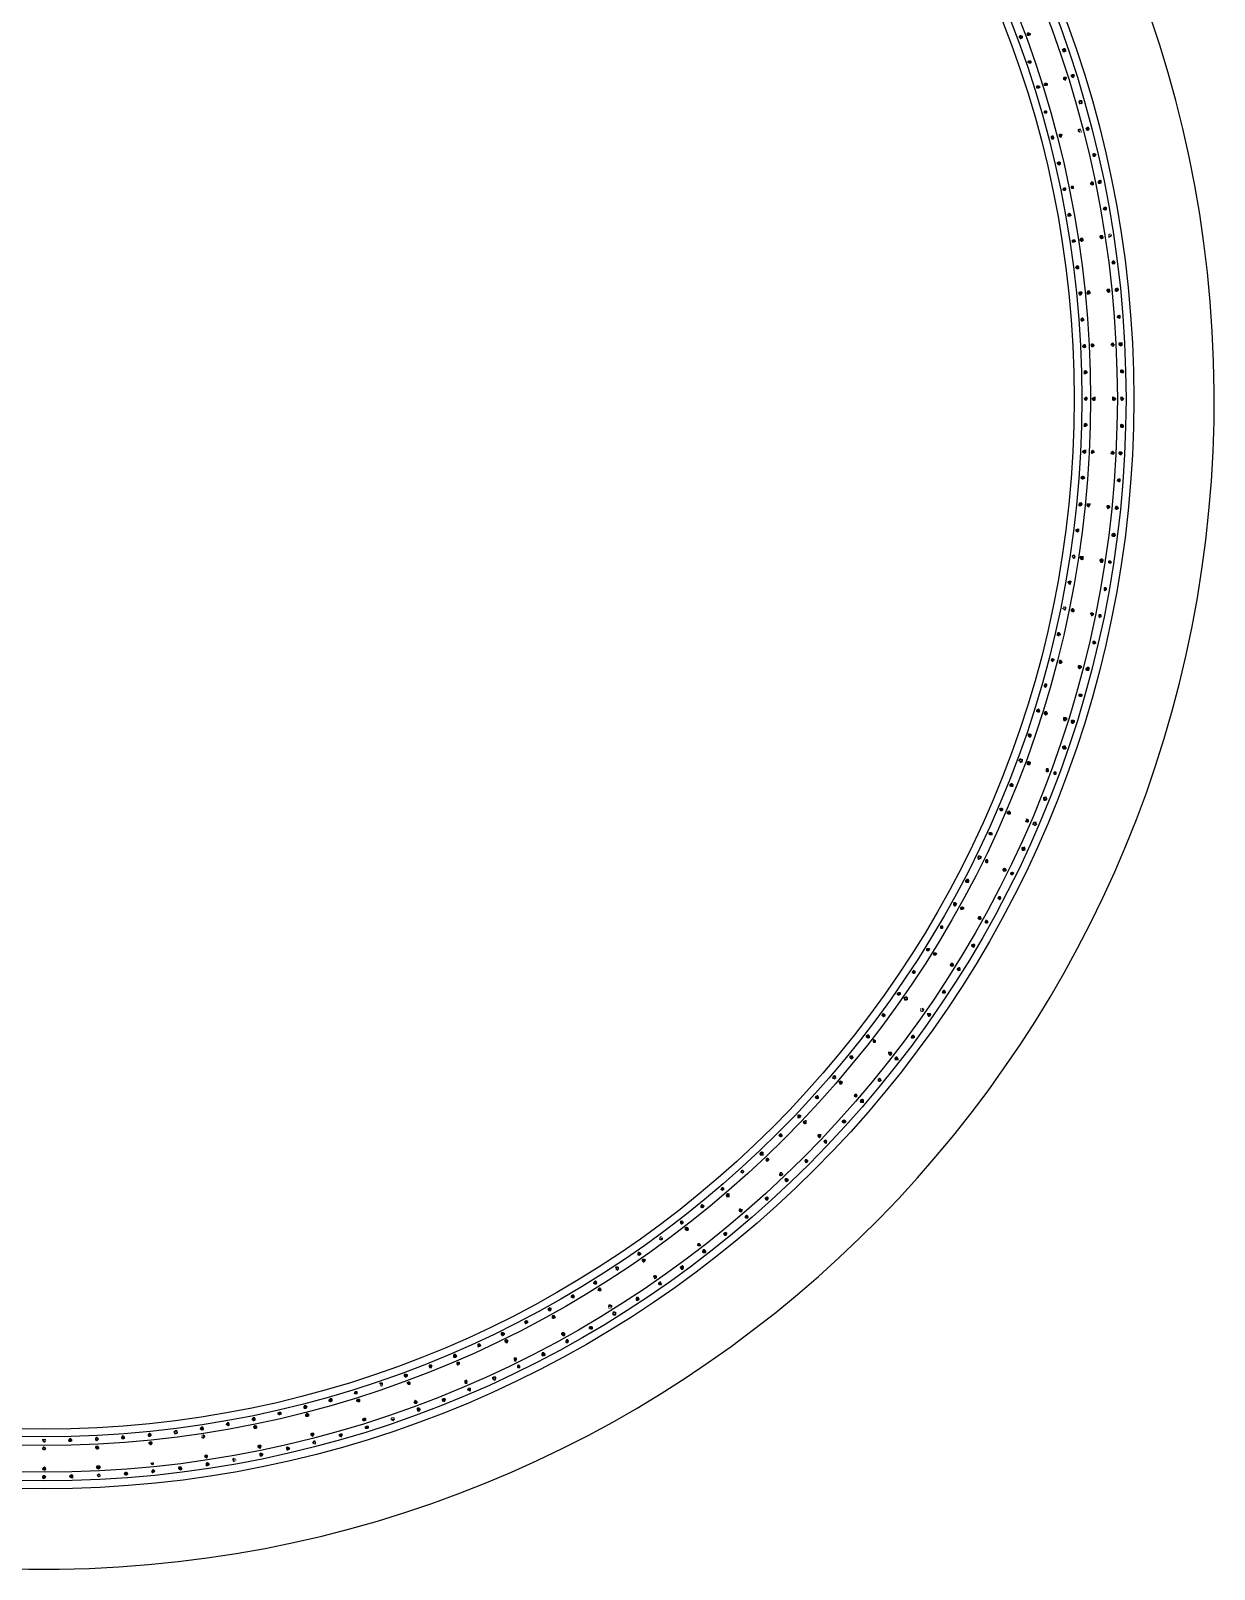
# Model space of a CAD drawing. Extents: x 157 to 1652, y -82 to 500.
# Drawn here: x 487.8 to 531.2, y 387.2 to 443.6 of the extents above; entities that cross this region are included whole.
import ezdxf

# ---------------------------------------------------------------- set-up
doc = ezdxf.new("R2010")
doc.units = 0
doc.header["$MEASUREMENT"] = 0
for name, color, linetype in [('PDF_BARRAS', 4, 'Continuous'), ('PDF_BARRAS-EN-VISTA-25', 4, 'Continuous'), ('PDF_CONTORNO-ENCOFRADO-25', 2, 'Continuous'), ('PDF_LINEAS-POS-ARMADURA', 4, 'Continuous')]:
    doc.layers.add(name, color=color, linetype=linetype)

msp = doc.modelspace()

# ---------------------------------------------------------------- hatches: boundary and pattern name
at = {"layer": 'PDF_BARRAS', "transparency": 33554559}
for points in [[(524.077, 443.465), (524.045, 443.434), (524.045, 443.37), (524.109, 443.307), (524.172, 443.338), (524.204, 443.37), (524.204, 443.434), (524.14, 443.465)], [(524.363, 443.561), (524.331, 443.529), (524.331, 443.465), (524.363, 443.434), (524.426, 443.434), (524.49, 443.465), (524.49, 443.529), (524.426, 443.561)], [(524.426, 442.545), (524.363, 442.513), (524.363, 442.45), (524.426, 442.418), (524.49, 442.418), (524.521, 442.45), (524.521, 442.513), (524.49, 442.545)], [(525.728, 442.831), (525.791, 442.862), (525.791, 442.926), (525.76, 442.989), (525.728, 442.926), (525.696, 442.926), (525.633, 442.894), (525.664, 442.831)], [(526.045, 441.878), (526.077, 441.91), (526.109, 441.973), (526.077, 442.037), (526.014, 442.037), (525.95, 442.005), (525.95, 441.942), (525.982, 441.91)], [(524.712, 441.624), (524.68, 441.592), (524.68, 441.529), (524.712, 441.497), (524.775, 441.497), (524.839, 441.529), (524.839, 441.592), (524.775, 441.624)], [(524.998, 441.719), (524.966, 441.688), (524.966, 441.624), (524.998, 441.592), (525.061, 441.592), (525.125, 441.624), (525.125, 441.688), (525.061, 441.719)], [(525.76, 441.783), (525.791, 441.846), (525.823, 441.878), (525.791, 441.942), (525.728, 441.942), (525.664, 441.91), (525.664, 441.846), (525.696, 441.815)], [(526.299, 440.989), (526.331, 440.926), (526.394, 440.957), (526.394, 441.021), (526.363, 441.084), (526.299, 441.084), (526.236, 441.053), (526.299, 441.021), (526.331, 440.989)], [(524.998, 440.704), (524.966, 440.672), (524.966, 440.608), (524.998, 440.577), (525.061, 440.577), (525.093, 440.608), (525.093, 440.672), (525.061, 440.704)], [(525.252, 439.783), (525.22, 439.751), (525.22, 439.688), (525.252, 439.624), (525.315, 439.624), (525.347, 439.656), (525.347, 439.719), (525.315, 439.783)], [(525.537, 439.846), (525.506, 439.815), (525.506, 439.751), (525.537, 439.719), (525.601, 439.688), (525.664, 439.815), (525.601, 439.846)], [(526.331, 440.037), (526.267, 440.037), (526.204, 440.005), (526.204, 439.942), (526.236, 439.91), (526.299, 439.878), (526.299, 439.942), (526.267, 439.942), (526.267, 439.973), (526.299, 439.973)], [(526.585, 439.942), (526.648, 440.005), (526.648, 440.037), (526.617, 440.1), (526.553, 440.1), (526.49, 440.037), (526.521, 439.973)], [(526.839, 438.989), (526.871, 439.021), (526.902, 439.084), (526.871, 439.116), (526.807, 439.148), (526.744, 439.116), (526.744, 439.053), (526.775, 438.989)], [(525.506, 438.831), (525.442, 438.799), (525.442, 438.735), (525.474, 438.704), (525.537, 438.672), (525.601, 438.735), (525.601, 438.799), (525.537, 438.831)], [(526.744, 437.942), (526.807, 437.973), (526.807, 438.037), (526.775, 438.1), (526.712, 438.1), (526.68, 438.069), (526.648, 438.005), (526.68, 437.973)], [(527.029, 438.005), (527.093, 438.037), (527.093, 438.132), (527.029, 438.164), (526.966, 438.132), (526.934, 438.069), (526.966, 438.005)], [(525.696, 437.878), (525.664, 437.846), (525.633, 437.783), (525.696, 437.751), (525.76, 437.751), (525.791, 437.783), (525.791, 437.846), (525.76, 437.878)], [(525.982, 437.942), (525.95, 437.91), (525.95, 437.846), (525.982, 437.815), (526.045, 437.815), (526.077, 437.846), (526.077, 437.91), (526.045, 437.942)], [(525.887, 436.957), (525.823, 436.894), (525.823, 436.831), (525.855, 436.799), (525.887, 436.862), (525.918, 436.862), (525.982, 436.894), (525.95, 436.926)], [(527.22, 437.021), (527.283, 437.053), (527.283, 437.148), (527.22, 437.18), (527.156, 437.148), (527.125, 437.084), (527.156, 437.053)], [(526.045, 435.973), (525.982, 435.942), (525.982, 435.878), (526.014, 435.846), (526.045, 435.91), (526.077, 435.91), (526.14, 435.942), (526.109, 435.973)], [(526.331, 436.037), (526.299, 436.005), (526.267, 435.942), (526.331, 435.878), (526.363, 435.878), (526.426, 435.91), (526.426, 435.973), (526.394, 436.037)], [(527.093, 435.973), (527.156, 436.005), (527.156, 436.069), (527.125, 436.132), (527.029, 436.132), (526.998, 436.069), (527.029, 436.005)], [(527.379, 436.037), (527.442, 436.069), (527.474, 436.132), (527.442, 436.164), (527.315, 436.037)], [(527.474, 435.053), (527.569, 435.053), (527.601, 435.116), (527.569, 435.18), (527.506, 435.211), (527.474, 435.18), (527.442, 435.116)], [(526.172, 435.021), (526.14, 434.989), (526.109, 434.926), (526.14, 434.894), (526.204, 434.862), (526.267, 434.894), (526.267, 434.957), (526.236, 435.021)], [(526.299, 434.069), (526.236, 434.037), (526.236, 433.973), (526.267, 433.91), (526.331, 433.91), (526.363, 433.942), (526.394, 434.005), (526.363, 434.069)], [(526.585, 434.1), (526.553, 434.069), (526.521, 434.005), (526.553, 433.942), (526.617, 433.942), (526.68, 433.973), (526.68, 434.037), (526.648, 434.1)], [(527.347, 434.005), (527.41, 434.037), (527.41, 434.1), (527.379, 434.164), (527.283, 434.164), (527.252, 434.1), (527.283, 434.037)], [(527.633, 434.037), (527.696, 434.069), (527.728, 434.132), (527.696, 434.196), (527.633, 434.196), (527.569, 434.164), (527.569, 434.069)], [(526.394, 433.116), (526.331, 433.084), (526.299, 433.021), (526.331, 432.957), (526.394, 432.957), (526.458, 432.989), (526.458, 433.021), (526.426, 433.084)], [(527.728, 433.053), (527.791, 433.084), (527.791, 433.18), (527.728, 433.211), (527.664, 433.18), (527.633, 433.116), (527.664, 433.084)], [(526.458, 432.132), (526.394, 432.1), (526.363, 432.037), (526.394, 432.005), (526.458, 431.973), (526.521, 432.005), (526.521, 432.069), (526.49, 432.132)], [(526.744, 432.164), (526.68, 432.132), (526.68, 432.069), (526.712, 432.005), (526.775, 432.005), (526.839, 432.069), (526.807, 432.132)], [(527.506, 432.1), (527.537, 432.164), (527.506, 432.196), (527.442, 432.164), (527.41, 432.1), (527.474, 432.037), (527.474, 432.1)], [(527.791, 432.037), (527.855, 432.069), (527.855, 432.196), (527.728, 432.196), (527.696, 432.132), (527.728, 432.069)], [(526.49, 431.18), (526.426, 431.148), (526.426, 431.021), (526.49, 431.021), (526.553, 431.053), (526.585, 431.084), (526.553, 431.148)], [(527.823, 431.053), (527.887, 431.053), (527.918, 431.116), (527.887, 431.18), (527.823, 431.211), (527.76, 431.18), (527.76, 431.084)], [(526.49, 430.196), (526.426, 430.132), (526.458, 430.069), (526.521, 430.037), (526.553, 430.069), (526.585, 430.132), (526.553, 430.196)], [(526.807, 430.196), (526.744, 430.164), (526.712, 430.132), (526.744, 430.069), (526.807, 430.037), (526.871, 430.069), (526.871, 430.196)], [(527.537, 430.037), (527.601, 430.069), (527.633, 430.132), (527.601, 430.164), (527.537, 430.196), (527.474, 430.196), (527.474, 430.069)], [(527.823, 430.037), (527.887, 430.069), (527.918, 430.132), (527.887, 430.164), (527.855, 430.132), (527.76, 430.132), (527.791, 430.069)], [(526.49, 429.243), (526.426, 429.211), (526.426, 429.084), (526.49, 429.084), (526.553, 429.116), (526.585, 429.148), (526.553, 429.211)], [(527.823, 429.053), (527.887, 429.053), (527.918, 429.116), (527.887, 429.18), (527.823, 429.211), (527.76, 429.18), (527.76, 429.084)], [(526.458, 428.259), (526.394, 428.227), (526.363, 428.196), (526.394, 428.132), (526.458, 428.1), (526.521, 428.132), (526.521, 428.259)], [(526.744, 428.259), (526.712, 428.227), (526.68, 428.164), (526.712, 428.1), (526.744, 428.1), (526.807, 428.132), (526.839, 428.164), (526.807, 428.227)], [(527.506, 428.132), (527.537, 428.196), (527.506, 428.227), (527.442, 428.196), (527.41, 428.132), (527.41, 428.1), (527.474, 428.069), (527.474, 428.132)], [(527.791, 428.037), (527.855, 428.1), (527.855, 428.164), (527.791, 428.196), (527.728, 428.196), (527.696, 428.132), (527.728, 428.069)], [(526.394, 427.307), (526.331, 427.275), (526.299, 427.211), (526.331, 427.18), (526.394, 427.148), (526.458, 427.18), (526.49, 427.211), (526.458, 427.275)], [(527.728, 427.053), (527.76, 427.053), (527.791, 427.116), (527.791, 427.18), (527.728, 427.211), (527.664, 427.18), (527.633, 427.116), (527.664, 427.084)], [(526.363, 426.323), (526.267, 426.323), (526.236, 426.259), (526.236, 426.196), (526.299, 426.164), (526.363, 426.196), (526.394, 426.259)], [(526.68, 426.291), (526.553, 426.291), (526.521, 426.227), (526.553, 426.164), (526.617, 426.132), (526.648, 426.164), (526.68, 426.227)], [(527.315, 426.069), (527.379, 426.1), (527.41, 426.132), (527.41, 426.196), (527.347, 426.227), (527.283, 426.227), (527.252, 426.164), (527.283, 426.1)], [(527.633, 426.037), (527.696, 426.069), (527.728, 426.1), (527.696, 426.164), (527.664, 426.196), (527.601, 426.196), (527.569, 426.132), (527.569, 426.069)], [(526.204, 425.37), (526.14, 425.338), (526.109, 425.307), (526.14, 425.243), (526.204, 425.211), (526.267, 425.243), (526.204, 425.275)], [(527.601, 425.18), (527.537, 425.211), (527.474, 425.18), (527.442, 425.148), (527.442, 425.084), (527.506, 425.053), (527.506, 425.116), (527.537, 425.116)], [(526.077, 424.418), (526.014, 424.386), (525.982, 424.354), (526.014, 424.291), (526.045, 424.323), (526.045, 424.354), (526.077, 424.354), (526.077, 424.323), (526.14, 424.323), (526.109, 424.386)], [(526.426, 424.354), (526.299, 424.354), (526.267, 424.291), (526.299, 424.227), (526.363, 424.196), (526.426, 424.227)], [(527.061, 424.1), (527.125, 424.1), (527.156, 424.164), (527.093, 424.164), (527.093, 424.196), (527.029, 424.259), (526.998, 424.196), (527.029, 424.132)], [(527.379, 424.069), (527.41, 424.069), (527.474, 424.1), (527.442, 424.164), (527.41, 424.196), (527.347, 424.196), (527.315, 424.164), (527.315, 424.1)], [(525.982, 423.37), (525.982, 423.434), (525.918, 423.465), (525.918, 423.37)], [(527.188, 423.053), (527.252, 423.084), (527.283, 423.116), (527.283, 423.18), (527.252, 423.211), (527.188, 423.211), (527.156, 423.18), (527.156, 423.116)], [(525.664, 422.386), (525.728, 422.354), (525.76, 422.354), (525.791, 422.418), (525.791, 422.481), (525.728, 422.513), (525.728, 422.418)], [(526.014, 422.45), (525.95, 422.386), (525.95, 422.323), (526.014, 422.291), (526.077, 422.291), (526.109, 422.354), (526.077, 422.418)], [(526.712, 422.132), (526.775, 422.164), (526.807, 422.196), (526.807, 422.259), (526.744, 422.291), (526.712, 422.291), (526.648, 422.259)], [(526.998, 422.069), (527.061, 422.1), (527.093, 422.132), (527.093, 422.196), (527.061, 422.227), (526.998, 422.227), (526.966, 422.196), (526.966, 422.132)], [(525.537, 421.561), (525.474, 421.561), (525.442, 421.497), (525.506, 421.497), (525.506, 421.465), (525.569, 421.434), (525.601, 421.465), (525.569, 421.529)], [(526.775, 421.116), (526.839, 421.116), (526.902, 421.148), (526.871, 421.211), (526.839, 421.243), (526.775, 421.243), (526.744, 421.211), (526.744, 421.148)], [(525.283, 420.608), (525.252, 420.608), (525.22, 420.545), (525.22, 420.513), (525.283, 420.449), (525.379, 420.545), (525.347, 420.576)], [(525.601, 420.545), (525.537, 420.545), (525.506, 420.481), (525.506, 420.418), (525.569, 420.386), (525.633, 420.418), (525.664, 420.449), (525.633, 420.513)], [(526.267, 420.196), (526.331, 420.227), (526.363, 420.259), (526.363, 420.323), (526.299, 420.354), (526.236, 420.354), (526.204, 420.323), (526.204, 420.259)], [(526.553, 420.132), (526.617, 420.132), (526.648, 420.196), (526.648, 420.259), (526.617, 420.291), (526.553, 420.291), (526.49, 420.227), (526.49, 420.164)], [(525.061, 419.688), (524.998, 419.688), (524.966, 419.624), (525.029, 419.624), (525.029, 419.592), (525.061, 419.529), (525.093, 419.592), (525.093, 419.656)], [(526.299, 419.18), (526.331, 419.18), (526.394, 419.211), (526.394, 419.275), (526.331, 419.307), (526.267, 419.307), (526.236, 419.275), (526.236, 419.211)], [(524.775, 418.767), (524.712, 418.735), (524.68, 418.703), (524.68, 418.64), (524.744, 418.608), (524.807, 418.608), (524.839, 418.672), (524.807, 418.735)], [(525.061, 418.672), (524.998, 418.672), (524.966, 418.608), (525.029, 418.608), (525.029, 418.576), (525.093, 418.513), (525.125, 418.576), (525.093, 418.64)], [(525.696, 418.291), (525.76, 418.291), (525.823, 418.354), (525.823, 418.418), (525.76, 418.449), (525.696, 418.449), (525.664, 418.418), (525.664, 418.354)], [(525.982, 418.196), (526.045, 418.196), (526.109, 418.259), (526.109, 418.323), (526.045, 418.354), (525.982, 418.354), (525.95, 418.323), (525.95, 418.259)], [(524.458, 417.846), (524.394, 417.846), (524.363, 417.783), (524.394, 417.719), (524.426, 417.688), (524.49, 417.688), (524.521, 417.751), (524.521, 417.815)], [(525.791, 417.37), (525.76, 417.402), (525.696, 417.402), (525.633, 417.37), (525.633, 417.307), (525.696, 417.243), (525.696, 417.338), (525.728, 417.338)], [(524.426, 416.83), (524.363, 416.83), (524.331, 416.767), (524.331, 416.703), (524.394, 416.672), (524.458, 416.672), (524.49, 416.735), (524.49, 416.799)], [(525.061, 416.418), (525.125, 416.418), (525.156, 416.449), (525.156, 416.513), (525.125, 416.576), (525.061, 416.576), (525.029, 416.513), (525.029, 416.449)], [(523.791, 416.037), (523.728, 416.005), (523.696, 415.973), (523.696, 415.91), (523.76, 415.878), (523.823, 415.878), (523.855, 415.91), (523.855, 415.973)], [(525.347, 416.323), (525.41, 416.323), (525.442, 416.354), (525.442, 416.418), (525.41, 416.449), (525.347, 416.449), (525.315, 416.418), (525.315, 416.354)], [(524.966, 415.37), (525.029, 415.37), (525.093, 415.402), (525.029, 415.434), (524.998, 415.465), (525.029, 415.465), (524.998, 415.529), (524.934, 415.497), (524.934, 415.434)], [(523.442, 415.116), (523.379, 415.116), (523.315, 415.084), (523.347, 415.021), (523.379, 414.989), (523.442, 414.989), (523.474, 415.021), (523.474, 415.084)], [(523.696, 415.021), (523.633, 414.989), (523.601, 414.957), (523.601, 414.894), (523.664, 414.862), (523.728, 414.862), (523.76, 414.894), (523.76, 414.957)], [(524.331, 414.576), (524.394, 414.576), (524.426, 414.608), (524.426, 414.672), (524.394, 414.703), (524.331, 414.735), (524.267, 414.608)], [(522.934, 414.132), (522.998, 414.1), (523.061, 414.1), (523.093, 414.132), (523.093, 414.196), (523.029, 414.227), (523.029, 414.164), (522.998, 414.164)], [(522.617, 413.37), (522.553, 413.37), (522.521, 413.307), (522.585, 413.307)], [(522.902, 413.243), (522.839, 413.243), (522.807, 413.18), (522.807, 413.116), (522.839, 413.084), (522.902, 413.084), (522.934, 413.116), (522.934, 413.18)], [(524.172, 413.529), (524.236, 413.529), (524.299, 413.561), (524.236, 413.592), (524.236, 413.624), (524.204, 413.688), (524.14, 413.656), (524.14, 413.592)], [(523.474, 412.767), (523.537, 412.767), (523.601, 412.799), (523.601, 412.862), (523.569, 412.894), (523.506, 412.926), (523.442, 412.862), (523.442, 412.83)], [(523.76, 412.64), (523.823, 412.64), (523.855, 412.672), (523.887, 412.735), (523.823, 412.767), (523.791, 412.767), (523.728, 412.735), (523.728, 412.672)], [(522.204, 412.513), (522.14, 412.513), (522.077, 412.449), (522.077, 412.386), (522.14, 412.354), (522.204, 412.354), (522.236, 412.386), (522.236, 412.449)], [(521.728, 411.656), (521.664, 411.656), (521.633, 411.624), (521.696, 411.592), (521.696, 411.561), (521.728, 411.497), (521.76, 411.529), (521.791, 411.592)], [(521.982, 411.497), (521.95, 411.497), (521.887, 411.465), (521.887, 411.402), (521.918, 411.37), (521.982, 411.37), (522.045, 411.402), (522.045, 411.465)], [(523.315, 411.751), (523.347, 411.719), (523.41, 411.783), (523.41, 411.815), (523.379, 411.878), (523.315, 411.878), (523.283, 411.846), (523.252, 411.783)], [(522.553, 411.021), (522.617, 410.989), (522.68, 411.021), (522.68, 411.084), (522.648, 411.148), (522.585, 411.148), (522.553, 411.116), (522.521, 411.053)], [(522.839, 410.862), (522.871, 410.862), (522.934, 410.894), (522.934, 410.957), (522.902, 410.989), (522.839, 411.021), (522.807, 410.957), (522.775, 410.926)], [(521.252, 410.799), (521.188, 410.799), (521.156, 410.767), (521.156, 410.703), (521.188, 410.672), (521.252, 410.672), (521.283, 410.703), (521.283, 410.767)], [(520.744, 409.973), (520.68, 409.973), (520.648, 409.942), (520.648, 409.878), (520.68, 409.846), (520.744, 409.846), (520.775, 409.878), (520.807, 409.942)], [(520.998, 409.815), (520.934, 409.815), (520.902, 409.783), (520.902, 409.719), (520.934, 409.688), (520.998, 409.688), (521.029, 409.719), (521.061, 409.783)], [(522.331, 410.005), (522.394, 409.973), (522.426, 410.005), (522.458, 410.069), (522.426, 410.132), (522.363, 410.132), (522.299, 410.1), (522.299, 410.037)], [(521.537, 409.307), (521.601, 409.275), (521.664, 409.307), (521.664, 409.37), (521.633, 409.434), (521.569, 409.434), (521.537, 409.402), (521.506, 409.338)], [(521.791, 409.148), (521.855, 409.116), (521.918, 409.148), (521.918, 409.211), (521.887, 409.275), (521.855, 409.275), (521.791, 409.243), (521.76, 409.18)], [(520.236, 409.148), (520.172, 409.18), (520.14, 409.116), (520.109, 409.084), (520.172, 409.021), (520.204, 409.021), (520.267, 409.053), (520.267, 409.116)], [(519.696, 408.354), (519.633, 408.354), (519.569, 408.322), (519.569, 408.259), (519.601, 408.227), (519.664, 408.227), (519.728, 408.259), (519.728, 408.322)], [(521.252, 408.291), (521.315, 408.291), (521.379, 408.322), (521.379, 408.354), (521.347, 408.418), (521.315, 408.449), (521.252, 408.418), (521.22, 408.354)], [(519.125, 407.561), (519.061, 407.592), (519.029, 407.561), (518.998, 407.497), (519.061, 407.434), (519.093, 407.434), (519.156, 407.465), (519.156, 407.529)], [(520.458, 407.624), (520.521, 407.624), (520.553, 407.656), (520.585, 407.719), (520.553, 407.751), (520.49, 407.783), (520.49, 407.719), (520.521, 407.688), (520.49, 407.688)], [(520.712, 407.465), (520.744, 407.434), (520.807, 407.465), (520.839, 407.529), (520.807, 407.592), (520.68, 407.592), (520.68, 407.529)], [(518.553, 406.799), (518.49, 406.799), (518.426, 406.767), (518.426, 406.703), (518.458, 406.672), (518.521, 406.64), (518.585, 406.672), (518.585, 406.735)], [(518.775, 406.608), (518.712, 406.64), (518.68, 406.576), (518.68, 406.545), (518.712, 406.481), (518.775, 406.481), (518.807, 406.513), (518.807, 406.576)], [(520.109, 406.64), (520.172, 406.64), (520.236, 406.672), (520.236, 406.735), (520.172, 406.799), (520.109, 406.767), (520.077, 406.703)], [(517.95, 406.037), (517.886, 406.037), (517.823, 406.005), (517.823, 405.973), (517.855, 405.91), (517.918, 405.878), (517.982, 405.942), (517.982, 405.973)], [(519.283, 406.037), (519.315, 406.005), (519.379, 406.037), (519.41, 406.1), (519.379, 406.164), (519.252, 406.164), (519.252, 406.1)], [(519.506, 405.846), (519.633, 405.846), (519.633, 405.91), (519.601, 405.973), (519.569, 406.005), (519.506, 405.973), (519.474, 405.91)], [(517.315, 405.307), (517.283, 405.307), (517.22, 405.275), (517.188, 405.211), (517.283, 405.243), (517.283, 405.211), (517.347, 405.18), (517.347, 405.243)], [(517.569, 405.084), (517.506, 405.116), (517.442, 405.084), (517.442, 405.021), (517.474, 404.957), (517.537, 404.957), (517.569, 404.989), (517.601, 405.053)], [(518.871, 405.084), (518.934, 405.053), (518.998, 405.084), (519.029, 405.116), (518.934, 405.116), (518.934, 405.148), (518.871, 405.18)], [(516.68, 404.576), (516.648, 404.576), (516.585, 404.545), (516.553, 404.481), (516.585, 404.449), (516.648, 404.418), (516.712, 404.449), (516.712, 404.513)], [(518.013, 404.513), (518.077, 404.481), (518.14, 404.545), (518.109, 404.608), (518.077, 404.64), (518.013, 404.608), (517.982, 404.545)], [(518.236, 404.291), (518.363, 404.291), (518.363, 404.418), (518.299, 404.449), (518.236, 404.418), (518.204, 404.354)], [(516.045, 403.846), (515.982, 403.878), (515.918, 403.846), (515.918, 403.719), (515.982, 403.719), (516.045, 403.751), (516.077, 403.815)], [(516.267, 403.656), (516.204, 403.656), (516.14, 403.624), (516.109, 403.592), (516.14, 403.529), (516.204, 403.497), (516.267, 403.529)], [(517.569, 403.561), (517.633, 403.529), (517.696, 403.561), (517.728, 403.592), (517.696, 403.656), (517.633, 403.688), (517.569, 403.656), (517.537, 403.624)], [(515.379, 403.116), (515.315, 403.18), (515.252, 403.148), (515.22, 403.084), (515.252, 403.053), (515.315, 403.021), (515.379, 403.053)], [(516.68, 403.021), (516.744, 402.989), (516.775, 403.021), (516.807, 403.084), (516.807, 403.148), (516.68, 403.148), (516.648, 403.084)], [(514.68, 402.481), (514.617, 402.513), (514.553, 402.481), (514.521, 402.418), (514.553, 402.354), (514.68, 402.354)], [(517.029, 402.862), (516.998, 402.926), (516.966, 402.957), (516.902, 402.926), (516.871, 402.862), (516.902, 402.83), (516.966, 402.894), (516.966, 402.862)], [(514.871, 402.259), (514.807, 402.291), (514.775, 402.259), (514.744, 402.195), (514.775, 402.132), (514.839, 402.132), (514.902, 402.195)], [(516.204, 402.1), (516.236, 402.068), (516.299, 402.1), (516.331, 402.164), (516.267, 402.227), (516.204, 402.227), (516.172, 402.164)], [(515.252, 401.624), (515.315, 401.592), (515.379, 401.624), (515.41, 401.656), (515.379, 401.719), (515.315, 401.656), (515.315, 401.688), (515.252, 401.688)], [(515.474, 401.402), (515.537, 401.37), (515.601, 401.434), (515.601, 401.497), (515.537, 401.529), (515.474, 401.529), (515.442, 401.465)], [(513.22, 401.18), (513.188, 401.211), (513.125, 401.18), (513.093, 401.116), (513.125, 401.084), (513.188, 401.053), (513.252, 401.116)], [(513.442, 400.957), (513.379, 400.989), (513.315, 400.957), (513.283, 400.894), (513.315, 400.83), (513.442, 400.83)], [(514.744, 400.735), (514.775, 400.703), (514.839, 400.703), (514.871, 400.767), (514.871, 400.83), (514.807, 400.862), (514.744, 400.83), (514.712, 400.799)], [(512.49, 400.545), (512.426, 400.576), (512.394, 400.576), (512.363, 400.513), (512.363, 400.449), (512.426, 400.418), (512.49, 400.449), (512.521, 400.513)], [(513.791, 400.291), (513.855, 400.259), (513.886, 400.291), (513.855, 400.322), (513.855, 400.418), (513.791, 400.418), (513.759, 400.354)], [(513.982, 400.068), (514.045, 400.037), (514.109, 400.037), (514.14, 400.1), (514.109, 400.164), (514.045, 400.195), (513.982, 400.132)], [(511.601, 399.91), (511.633, 399.846), (511.664, 399.815), (511.728, 399.846), (511.759, 399.91), (511.728, 399.942), (511.696, 399.91)], [(511.918, 399.719), (511.855, 399.751), (511.791, 399.719), (511.791, 399.624), (511.855, 399.592), (511.918, 399.592), (511.95, 399.656)], [(510.839, 399.275), (510.902, 399.243), (510.966, 399.243), (510.998, 399.307), (510.966, 399.37), (510.902, 399.307)], [(512.236, 399.053), (512.299, 399.021), (512.363, 399.021), (512.394, 399.053), (512.363, 399.116), (512.331, 399.148), (512.267, 399.148), (512.236, 399.084)], [(513.22, 399.434), (513.252, 399.402), (513.315, 399.402), (513.347, 399.465), (513.347, 399.529), (513.283, 399.561), (513.22, 399.529), (513.188, 399.497)], [(510.172, 398.799), (510.109, 398.83), (510.077, 398.83), (510.045, 398.767), (510.045, 398.703), (510.109, 398.672), (510.172, 398.703), (510.204, 398.735)], [(510.363, 398.545), (510.299, 398.576), (510.236, 398.576), (510.204, 398.513), (510.236, 398.449), (510.267, 398.418), (510.331, 398.449), (510.363, 398.513)], [(512.426, 398.799), (512.49, 398.767), (512.553, 398.767), (512.585, 398.83), (512.553, 398.894), (512.521, 398.926), (512.458, 398.926), (512.426, 398.862)], [(509.379, 398.259), (509.315, 398.291), (509.252, 398.291), (509.22, 398.227), (509.315, 398.227), (509.315, 398.195), (509.379, 398.164)], [(510.617, 397.941), (510.68, 397.815), (510.744, 397.846), (510.775, 397.878), (510.775, 397.941), (510.712, 397.973), (510.68, 397.973)], [(511.633, 398.195), (511.664, 398.164), (511.728, 398.164), (511.759, 398.227), (511.696, 398.227), (511.696, 398.259), (511.664, 398.322), (511.601, 398.259)], [(508.553, 397.751), (508.521, 397.783), (508.458, 397.751), (508.426, 397.688), (508.426, 397.656), (508.49, 397.624), (508.553, 397.624), (508.585, 397.688)], [(508.712, 397.497), (508.68, 397.529), (508.617, 397.497), (508.585, 397.434), (508.585, 397.402), (508.648, 397.37), (508.712, 397.37), (508.744, 397.434)], [(510.807, 397.624), (510.871, 397.592), (510.934, 397.592), (510.966, 397.656), (510.934, 397.688), (510.902, 397.751), (510.839, 397.719), (510.807, 397.688)], [(507.728, 397.243), (507.696, 397.275), (507.632, 397.243), (507.601, 397.211), (507.601, 397.148), (507.664, 397.116), (507.728, 397.116), (507.759, 397.18)], [(509.061, 396.799), (509.125, 396.799), (509.125, 396.862), (509.061, 396.894), (508.998, 396.894), (508.966, 396.83), (508.966, 396.767), (509.029, 396.799), (509.029, 396.83), (509.061, 396.83)], [(509.982, 397.053), (510.013, 397.021), (510.077, 397.021), (510.14, 397.084), (510.109, 397.148), (510.077, 397.18), (510.013, 397.18), (509.982, 397.116)], [(506.045, 396.291), (505.982, 396.322), (505.95, 396.322), (505.886, 396.259), (505.918, 396.195), (505.95, 396.164), (506.013, 396.195), (506.045, 396.227)], [(506.902, 396.767), (506.839, 396.799), (506.775, 396.767), (506.744, 396.735), (506.775, 396.672), (506.807, 396.64), (506.871, 396.64), (506.902, 396.703)], [(507.029, 396.481), (506.998, 396.513), (506.934, 396.513), (506.902, 396.449), (506.902, 396.386), (506.966, 396.354), (507.029, 396.386), (507.061, 396.418)], [(505.188, 395.846), (505.125, 395.878), (505.061, 395.878), (505.029, 395.846), (505.029, 395.783), (505.093, 395.719), (505.156, 395.751), (505.188, 395.783)], [(507.252, 395.783), (507.315, 395.719), (507.379, 395.719), (507.41, 395.783), (507.41, 395.846), (507.347, 395.878), (507.283, 395.878), (507.252, 395.846)], [(508.267, 396.005), (508.331, 395.973), (508.394, 395.973), (508.426, 396.005), (508.426, 396.068), (508.363, 396.1), (508.299, 396.1), (508.267, 396.068)], [(504.299, 395.434), (504.267, 395.465), (504.204, 395.465), (504.172, 395.434), (504.172, 395.37), (504.204, 395.307), (504.331, 395.37)], [(505.315, 395.592), (505.252, 395.624), (505.22, 395.624), (505.156, 395.561), (505.188, 395.497), (505.22, 395.465), (505.283, 395.465), (505.315, 395.529)], [(506.521, 395.021), (506.553, 394.989), (506.617, 394.989), (506.68, 395.021), (506.68, 395.084), (506.617, 395.148), (506.553, 395.148), (506.521, 395.084)], [(507.41, 395.497), (507.442, 395.465), (507.506, 395.465), (507.537, 395.529), (507.537, 395.561), (507.506, 395.624), (507.442, 395.624), (507.41, 395.561)], [(502.521, 394.672), (502.49, 394.703), (502.426, 394.703), (502.394, 394.672), (502.394, 394.608), (502.426, 394.545), (502.49, 394.545), (502.521, 394.608)], [(503.41, 395.053), (503.379, 395.084), (503.315, 395.084), (503.283, 395.021), (503.283, 394.957), (503.315, 394.926), (503.379, 394.926), (503.442, 394.989)], [(503.537, 394.767), (503.505, 394.799), (503.442, 394.799), (503.41, 394.767), (503.41, 394.703), (503.442, 394.64), (503.505, 394.672), (503.537, 394.703)], [(505.506, 394.862), (505.537, 394.799), (505.601, 394.799), (505.632, 394.862), (505.632, 394.926), (505.601, 394.957), (505.537, 394.957), (505.506, 394.926)], [(505.632, 394.576), (505.664, 394.545), (505.728, 394.545), (505.759, 394.576), (505.759, 394.64), (505.728, 394.672), (505.664, 394.703), (505.632, 394.64)], [(500.712, 394.005), (500.68, 394.037), (500.617, 394.037), (500.553, 394.005), (500.648, 393.973), (500.648, 393.941), (500.68, 393.878), (500.712, 393.941)], [(501.632, 394.322), (501.569, 394.354), (501.505, 394.354), (501.474, 394.322), (501.474, 394.259), (501.537, 394.195), (501.601, 394.227), (501.632, 394.259)], [(501.728, 394.037), (501.696, 394.068), (501.632, 394.068), (501.569, 394.037), (501.601, 393.973), (501.632, 393.941), (501.696, 393.941), (501.728, 393.973)], [(503.696, 394.037), (503.728, 393.973), (503.791, 393.973), (503.823, 394.005), (503.759, 394.037), (503.759, 394.068), (503.728, 394.132), (503.696, 394.1)], [(498.871, 393.402), (498.839, 393.465), (498.775, 393.465), (498.712, 393.402), (498.712, 393.338), (498.775, 393.307), (498.807, 393.307), (498.871, 393.338)], [(499.791, 393.688), (499.759, 393.719), (499.696, 393.719), (499.664, 393.688), (499.632, 393.624), (499.696, 393.592), (499.759, 393.592), (499.791, 393.624)], [(499.886, 393.402), (499.855, 393.434), (499.791, 393.434), (499.728, 393.402), (499.728, 393.338), (499.791, 393.307), (499.855, 393.307), (499.886, 393.338)], [(503.029, 393.37), (503.029, 393.402), (502.998, 393.465), (502.934, 393.465), (502.871, 393.434), (502.871, 393.37), (502.934, 393.402), (502.966, 393.402)], [(503.791, 393.751), (503.918, 393.688), (503.95, 393.751), (503.95, 393.814), (503.918, 393.846), (503.855, 393.846), (503.823, 393.814)], [(496.998, 392.926), (496.966, 392.957), (496.902, 392.957), (496.839, 392.926), (496.839, 392.862), (496.871, 392.83), (496.902, 392.894), (496.934, 392.894)], [(497.95, 393.148), (497.886, 393.211), (497.823, 393.211), (497.791, 393.148), (497.791, 393.084), (497.823, 393.053), (497.886, 393.053), (497.918, 393.084)], [(498.013, 392.862), (497.982, 392.894), (497.918, 392.926), (497.855, 392.862), (497.855, 392.799), (497.886, 392.767), (497.95, 392.767), (498.013, 392.799)], [(501.823, 393.307), (501.886, 393.243), (501.95, 393.243), (501.982, 393.275), (501.982, 393.338), (501.95, 393.37), (501.886, 393.402), (501.855, 393.338)], [(501.95, 393.021), (501.982, 392.957), (502.045, 392.957), (502.077, 392.989), (502.109, 393.053), (502.045, 393.116), (501.982, 393.116), (501.95, 393.084)], [(494.14, 392.354), (494.109, 392.418), (494.045, 392.418), (494.013, 392.386), (493.982, 392.322), (494.013, 392.291), (494.077, 392.259), (494.14, 392.291)], [(495.093, 392.513), (495.061, 392.576), (494.998, 392.576), (494.966, 392.545), (494.934, 392.481), (494.998, 392.449), (495.029, 392.418), (495.093, 392.449)], [(496.045, 392.703), (496.013, 392.767), (495.95, 392.767), (495.918, 392.735), (495.886, 392.672), (495.95, 392.608), (495.982, 392.608), (496.045, 392.64)], [(495.982, 392.322), (496.045, 392.322), (496.109, 392.354), (496.109, 392.418), (496.077, 392.449), (496.013, 392.481), (495.95, 392.418), (495.95, 392.386)], [(499.95, 392.64), (499.982, 392.608), (500.045, 392.608), (500.109, 392.64), (500.109, 392.703), (500.077, 392.735), (500.013, 392.735), (499.95, 392.703)], [(500.045, 392.354), (500.077, 392.322), (500.14, 392.322), (500.204, 392.354), (500.204, 392.418), (500.172, 392.449), (500.109, 392.449), (500.045, 392.418)], [(500.998, 392.672), (501.029, 392.64), (501.093, 392.608), (501.156, 392.672), (501.156, 392.703), (501.061, 392.703), (500.998, 392.735)], [(488.204, 391.973), (488.204, 391.91), (488.236, 391.846), (488.299, 391.814), (488.331, 391.846), (488.363, 391.91), (488.267, 391.91)], [(489.315, 391.941), (489.251, 392.005), (489.188, 391.973), (489.156, 391.91), (489.188, 391.846), (489.251, 391.846), (489.315, 391.878)], [(490.236, 391.878), (490.267, 391.91), (490.299, 391.973), (490.236, 391.941), (490.204, 391.941)], [(491.251, 392.037), (491.22, 392.068), (491.156, 392.1), (491.125, 392.068), (491.093, 392.005), (491.125, 391.941), (491.188, 391.941), (491.251, 391.973)], [(492.236, 392.1), (492.204, 392.164), (492.14, 392.195), (492.077, 392.132), (492.077, 392.1), (492.109, 392.037), (492.172, 392.037)], [(492.267, 391.814), (492.236, 391.878), (492.172, 391.878), (492.109, 391.846), (492.109, 391.783), (492.14, 391.751), (492.204, 391.719), (492.236, 391.751)], [(493.093, 392.227), (493.029, 392.259), (493.029, 392.195), (493.061, 392.132), (493.125, 392.132), (493.188, 392.164), (493.188, 392.227), (493.125, 392.227), (493.125, 392.195), (493.093, 392.195)], [(494.204, 392.068), (494.14, 392.132), (494.109, 392.132), (494.109, 392.037), (494.077, 391.973), (494.14, 391.973), (494.172, 392.005)], [(496.109, 391.656), (496.14, 391.624), (496.204, 391.592), (496.236, 391.624), (496.267, 391.688), (496.236, 391.751), (496.172, 391.751), (496.109, 391.719)], [(498.045, 392.1), (498.077, 392.068), (498.14, 392.037), (498.172, 392.068), (498.204, 392.132), (498.172, 392.195), (498.109, 392.195), (498.045, 392.164)], [(498.109, 391.814), (498.14, 391.783), (498.204, 391.751), (498.204, 391.846), (498.236, 391.91), (498.172, 391.91), (498.14, 391.878)], [(499.093, 392.068), (499.125, 392.037), (499.188, 392.005), (499.22, 392.068), (499.252, 392.1), (499.22, 392.164), (499.156, 392.164), (499.093, 392.132)], [(488.299, 391.529), (488.331, 391.561), (488.363, 391.624), (488.299, 391.592), (488.267, 391.592)], [(490.299, 391.656), (490.267, 391.719), (490.172, 391.719), (490.14, 391.656), (490.172, 391.592), (490.236, 391.561), (490.299, 391.592)], [(494.204, 391.402), (494.172, 391.37), (494.14, 391.307), (494.204, 391.338), (494.236, 391.338)], [(495.188, 391.18), (495.22, 391.116), (495.252, 391.116), (495.315, 391.148), (495.252, 391.18), (495.252, 391.275), (495.188, 391.243)], [(496.172, 391.37), (496.204, 391.307), (496.267, 391.307), (496.299, 391.338), (496.331, 391.402), (496.299, 391.434), (496.236, 391.465), (496.172, 391.434)], [(497.156, 391.592), (497.188, 391.529), (497.22, 391.529), (497.283, 391.561), (497.315, 391.592), (497.283, 391.656), (497.22, 391.688), (497.156, 391.656)], [(488.204, 390.862), (488.204, 390.83), (488.267, 390.799), (488.331, 390.799), (488.363, 390.862), (488.331, 390.926), (488.299, 390.957), (488.236, 390.926)], [(488.204, 390.576), (488.204, 390.513), (488.267, 390.481), (488.331, 390.513), (488.363, 390.576), (488.299, 390.64), (488.236, 390.64)], [(489.188, 390.576), (489.22, 390.545), (489.283, 390.513), (489.347, 390.513), (489.347, 390.64), (489.283, 390.672), (489.22, 390.64)], [(490.172, 390.926), (490.204, 390.862), (490.267, 390.83), (490.331, 390.862), (490.363, 390.926), (490.331, 390.989), (490.204, 390.989)], [(491.188, 390.672), (491.22, 390.64), (491.283, 390.608), (491.347, 390.64), (491.378, 390.672), (491.347, 390.735), (491.283, 390.767), (491.22, 390.735)], [(492.172, 391.084), (492.204, 391.021), (492.267, 390.989), (492.236, 391.053), (492.236, 391.084)], [(492.204, 390.767), (492.236, 390.703), (492.267, 390.703), (492.331, 390.735), (492.363, 390.767), (492.331, 390.83), (492.267, 390.862), (492.236, 390.83)], [(493.188, 390.894), (493.22, 390.83), (493.283, 390.799), (493.347, 390.83), (493.347, 390.894), (493.315, 390.957), (493.22, 390.957)], [(494.204, 391.084), (494.204, 390.957), (494.267, 390.957), (494.331, 390.989), (494.363, 391.021), (494.331, 391.084), (494.267, 391.116)]]:
    msp.add_hatch(color=256, dxfattribs=at).paths.add_polyline_path(points)
h = msp.add_hatch(color=256, dxfattribs=at)
h.paths.add_polyline_path([(519.982, 408.069), (519.982, 408.132), (519.95, 408.195), (519.886, 408.195), (519.823, 408.164), (519.823, 408.1), (519.855, 408.037), (519.918, 408.037)])
h.paths.add_polyline_path([(519.918, 408.132), (519.886, 408.1), (519.886, 408.132)], flags=0)
h = msp.add_hatch(color=256, dxfattribs=at)
h.paths.add_polyline_path([(513.823, 401.751), (513.855, 401.719), (513.918, 401.688), (513.95, 401.719), (513.982, 401.783), (513.918, 401.846), (513.855, 401.815)])
h.paths.add_polyline_path([(513.886, 401.751), (513.886, 401.783), (513.918, 401.783), (513.918, 401.751)], flags=0)
h = msp.add_hatch(color=256, dxfattribs=at)
h.paths.add_polyline_path([(509.22, 396.545), (509.188, 396.545), (509.188, 396.576), (509.22, 396.576)])
h.paths.add_polyline_path([(509.283, 396.608), (509.22, 396.64), (509.156, 396.64), (509.125, 396.576), (509.125, 396.513), (509.188, 396.481), (509.252, 396.481), (509.283, 396.545)], flags=0)
h = msp.add_hatch(color=256, dxfattribs=at)
h.paths.add_polyline_path([(504.839, 394.259), (504.775, 394.259), (504.712, 394.227), (504.712, 394.164), (504.775, 394.1), (504.839, 394.1), (504.871, 394.164), (504.871, 394.227)])
h.paths.add_polyline_path([(504.807, 394.195), (504.807, 394.164), (504.775, 394.195)], flags=0)
h = msp.add_hatch(color=256, dxfattribs=at)
h.paths.add_polyline_path([(490.236, 390.672), (490.204, 390.64), (490.236, 390.576), (490.267, 390.545), (490.331, 390.576), (490.363, 390.608), (490.331, 390.672), (490.299, 390.703)])
h.paths.add_polyline_path([(490.267, 390.64), (490.299, 390.64), (490.299, 390.608), (490.267, 390.608)], flags=0)

# ---------------------------------------------------------------- linework, layer by layer
at = {"layer": 'PDF_BARRAS', "lineweight": 0}
for points in [[(525.744, 442.958, 0.0635, 0.0635, 0), (525.696, 442.958, 0.0568, 0.0568, 0), (525.633, 442.926, 0, 0, 0)], [(526.267, 441.037, 0.0635, 0.0635, 0), (526.267, 440.989, 0.0568, 0.0568, 0), (526.299, 440.926, 0, 0, 0)], [(525.871, 436.831, 0.0635, 0.0635, 0), (525.918, 436.831, 0.0568, 0.0568, 0), (525.982, 436.862, 0, 0, 0)], [(526.029, 435.878, 0.0635, 0.0635, 0), (526.077, 435.878, 0.0568, 0.0568, 0), (526.14, 435.91, 0, 0, 0)], [(527.474, 432.069, 0.0635, 0.0635, 0), (527.521, 432.069, 0.0568, 0.0568, 0), (527.553, 432.132, 0, 0, 0)], [(527.474, 428.1, 0.0635, 0.0635, 0), (527.521, 428.1, 0.0568, 0.0568, 0), (527.553, 428.164, 0, 0, 0)], [(525.474, 421.497, 0.0635, 0.0635, 0), (525.474, 421.45, 0.0568, 0.0568, 0), (525.537, 421.418, 0, 0, 0)], [(525.061, 415.418, 0.0635, 0.0635, 0), (525.061, 415.465, 0.0568, 0.0568, 0), (525.029, 415.529, 0, 0, 0)], [(524.601, 414.481, 0.0635, 0.0635, 0), (524.648, 414.481, 0.0568, 0.0568, 0), (524.712, 414.513, 0, 0, 0)], [(522.553, 413.307, 0.0635, 0.0635, 0), (522.553, 413.275, 0.0568, 0.0568, 0), (522.585, 413.211, 0, 0, 0)], [(524.267, 413.576, 0.0635, 0.0635, 0), (524.267, 413.624, 0.0568, 0.0568, 0), (524.236, 413.688, 0, 0, 0)], [(521.664, 411.608, 0.0635, 0.0635, 0), (521.664, 411.561, 0.0568, 0.0568, 0), (521.696, 411.497, 0, 0, 0)], [(503.791, 394.021, 0.0635, 0.0635, 0), (503.791, 394.068, 0.0568, 0.0568, 0), (503.759, 394.132, 0, 0, 0)], [(496.886, 392.862, 0.0635, 0.0635, 0), (496.934, 392.862, 0.0568, 0.0568, 0), (496.998, 392.894, 0, 0, 0)], [(490.267, 391.957, 0.0673, 0.0673, 0), (490.236, 391.989, 0.0568, 0.0568, 0), (490.172, 392.021, 0, 0, 0)], [(490.172, 391.989, 0.0635, 0.0635, 0), (490.172, 391.941, 0.0568, 0.0568, 0), (490.204, 391.878, 0, 0, 0)], [(488.331, 391.608, 0.0673, 0.0673, 0), (488.299, 391.64, 0.0568, 0.0568, 0), (488.236, 391.672, 0, 0, 0)], [(494.172, 391.322, 0.0673, 0.0673, 0), (494.204, 391.291, 0.0568, 0.0568, 0), (494.267, 391.259, 0, 0, 0)], [(492.251, 391.021, 0.0673, 0.0673, 0), (492.283, 391.053, 0.0673, 0.0673, 0), (492.283, 391.1, 0, 0, 0), (492.236, 391.116, 0, 0, 0), (492.204, 391.084, 0, 0, 0)]]:
    msp.add_lwpolyline(points, format="xyseb", dxfattribs=at)
for points in [[(526.331, 439.894), (526.331, 439.942), (526.315, 440.005)], [(527.41, 436.18), (527.379, 436.164), (527.347, 436.132), (527.347, 436.069)], [(525.696, 422.497), (525.696, 422.45), (525.648, 422.418)], [(520.458, 407.767), (520.458, 407.719), (520.442, 407.656)], [(510.934, 399.386), (510.902, 399.37), (510.871, 399.338), (510.871, 399.291)], [(508.998, 396.751), (509.061, 396.767), (509.109, 396.767)], [(500.601, 393.989), (500.632, 393.926), (500.648, 393.878)], [(501.14, 392.735), (501.093, 392.735), (501.029, 392.751)], [(488.347, 391.941), (488.299, 391.941), (488.236, 391.941)], [(494.077, 392.116), (494.077, 392.068), (494.061, 392.005)], [(498.236, 391.767), (498.236, 391.814), (498.22, 391.878)], [(495.331, 391.18), (495.283, 391.211), (495.283, 391.259)]]:
    msp.add_lwpolyline(points, dxfattribs=at)
for points, const_width in [([(527.871, 430.18), (527.839, 430.164), (527.775, 430.164)], 0.0635), ([(526.236, 425.259), (526.236, 425.291), (526.236, 425.354)], 0.0635), ([(527.506, 425.084), (527.553, 425.084), (527.601, 425.148)], 0.0635), ([(526.029, 424.275), (526.061, 424.291), (526.125, 424.291)], 0.0635), ([(527.125, 424.164), (527.125, 424.211), (527.061, 424.259)], 0.0635), ([(525.918, 423.418), (525.871, 423.402), (525.839, 423.37)], 0.0673), ([(525.871, 423.354), (525.902, 423.338), (525.966, 423.338)], 0.0635), ([(524.998, 419.624), (524.998, 419.576), (525.045, 419.529)], 0.0635), ([(524.998, 418.608), (524.998, 418.561), (525.061, 418.513)], 0.0635), ([(525.696, 417.291), (525.728, 417.291), (525.791, 417.338)], 0.0952), ([(524.14, 416.894), (524.093, 416.894), (524.045, 416.83)], 0.0635), ([(524.077, 416.783), (524.109, 416.799), (524.156, 416.799), (524.172, 416.846), (524.172, 416.91)], 0.0635), ([(524.68, 414.529), (524.664, 414.576), (524.617, 414.576), (524.585, 414.545), (524.569, 414.481)], 0.0635), ([(523.029, 414.196), (522.982, 414.196), (522.934, 414.164)], 0.0635), ([(522.601, 413.243), (522.648, 413.275), (522.648, 413.322), (522.601, 413.338)], 0.0635), ([(517.204, 405.195), (517.252, 405.195), (517.315, 405.164)], 0.0568), ([(518.982, 405.116), (518.966, 405.164), (518.902, 405.195)], 0.0568), ([(516.918, 402.846), (516.95, 402.83), (517.013, 402.83)], 0.0635), ([(515.363, 401.735), (515.331, 401.719), (515.267, 401.719)], 0.0635), ([(513.871, 400.307), (513.886, 400.338), (513.886, 400.402)], 0.0635), ([(511.712, 399.957), (511.68, 399.942), (511.617, 399.942)], 0.0635), ([(509.267, 398.227), (509.283, 398.18), (509.347, 398.148)], 0.0568), ([(511.728, 398.227), (511.728, 398.275), (511.68, 398.322)], 0.0635), ([(502.886, 393.354), (502.934, 393.37), (502.998, 393.338)], 0.0852), ([(493.172, 392.259), (493.109, 392.259), (493.061, 392.243)], 0.0635), ([(488.236, 391.64), (488.236, 391.592), (488.283, 391.561)], 0.0635), ([(494.267, 391.291), (494.267, 391.338), (494.22, 391.37)], 0.0635)]:
    msp.add_lwpolyline(points, dxfattribs=dict(at, const_width=const_width))
at = {"layer": 'PDF_BARRAS-EN-VISTA-25', "color": 5, "lineweight": 25}
for radius in [39.699, 39.381, 38.397, 38.079]:
    msp.add_circle((488.283, 430.116), radius, dxfattribs=at)
at = {"layer": 'PDF_CONTORNO-ENCOFRADO-25', "lineweight": 25}
for radius in [39.984, 37.794]:
    msp.add_circle((488.283, 430.116), radius, dxfattribs=at)
at = {"layer": 'PDF_LINEAS-POS-ARMADURA', "color": 2, "lineweight": 25}
msp.add_arc((488.283, 430.116), 42.937, 91.4502, 90, dxfattribs=at)

doc.saveas('drawing.dxf')
